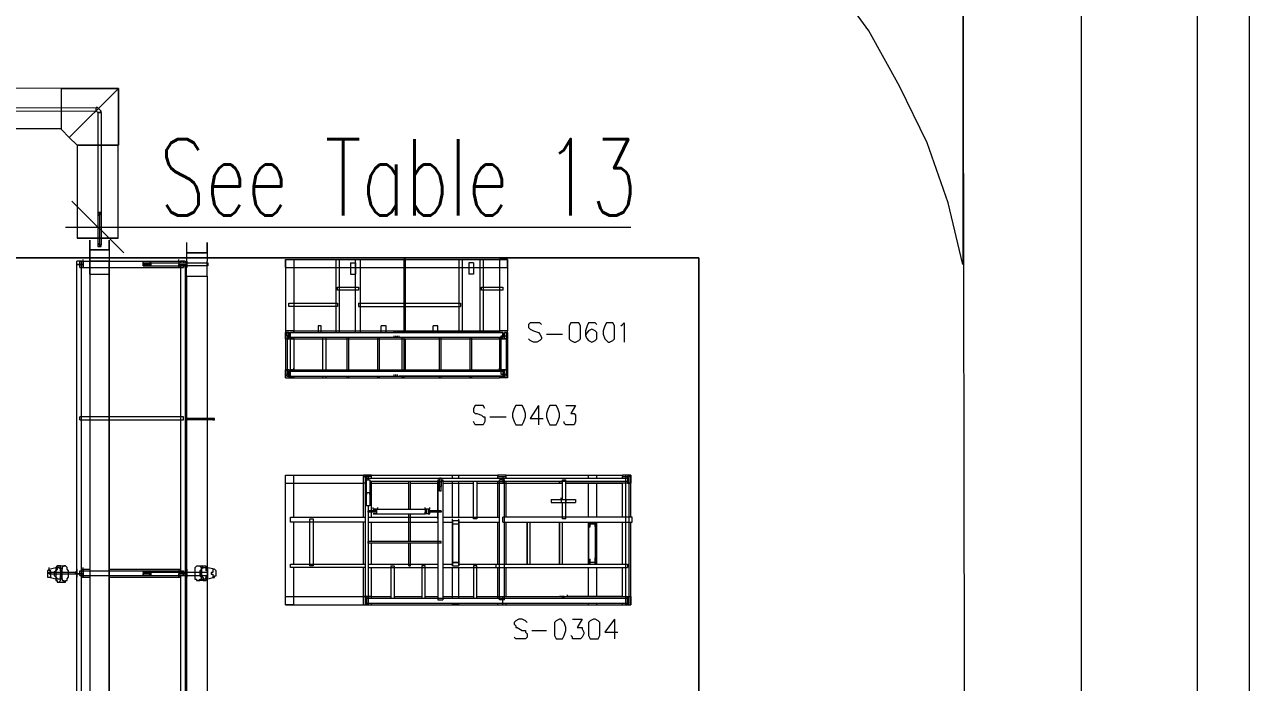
# Model space of a CAD drawing. Header units: inches. Extents: x -1128 to 651, y 96 to 845.
# Drawn here: x -206.63 to -184.14, y 794.22 to 806.29 of the extents above; entities that cross this region are included whole.
import ezdxf
from ezdxf.enums import TextEntityAlignment as Align

# ---------------------------------------------------------------- set-up
doc = ezdxf.new("R2010")
doc.units = ezdxf.units.IN
doc.header["$MEASUREMENT"] = 0
for name, color, linetype in [('Cable Tray', 7, 'Continuous'), ('Cable Trench', 2, 'Continuous'), ('Layer 1', 7, 'Continuous')]:
    doc.layers.add(name, color=color, linetype=linetype)
doc.layers.add('Cables', color=7, linetype='Continuous', lineweight=0)
doc.styles.add('HZTXT', font='txt_qlt.shx', dxfattribs={"width": 0.7, "bigfont": 'hztxt.shx'})

msp = doc.modelspace()

# ---------------------------------------------------------------- linework, layer by layer
at = {"layer": 'Cable Tray', "color": 0, "linetype": 'Continuous', "lineweight": 5}
for p, q in [((-203.656, 802.289), (-203.656, 801.95)), ((-203.656, 802.289), (-203.656, 802.1)), ((-203.277, 802.1), (-203.277, 802.289)), ((-203.277, 802.1), (-203.277, 802.289)), ((-203.277, 802.289), (-203.277, 801.95)), ((-203.277, 802.289), (-203.277, 802.1)), ((-203.277, 802.1), (-203.277, 802.289)), ((-203.277, 802.1), (-203.277, 802.289)), ((-203.656, 802.1), (-203.277, 802.1)), ((-203.656, 802.1), (-203.277, 802.1)), ((-203.277, 802.1), (-203.656, 802.1)), ((-203.656, 802.1), (-203.277, 802.1)), ((-203.656, 802.1), (-203.277, 802.1)), ((-203.656, 801.674), (-203.656, 801.95)), ((-203.277, 801.674), (-203.277, 801.95)), ((-203.277, 801.674), (-203.277, 801.911)), ((-203.656, 801.674), (-203.277, 801.674)), ((-203.656, 801.674), (-203.277, 801.674)), ((-203.656, 801.674), (-203.656, 789.358)), ((-203.656, 801.674), (-203.277, 801.674)), ((-203.277, 801.674), (-203.277, 789.358)), ((-203.277, 801.674), (-203.277, 789.358))]:
    msp.add_line(p, q, dxfattribs=at)
at = {"layer": 'Cable Trench', "color": 0, "lineweight": 13}
for p, q in [((-205.951, 805.119), (-215.488, 805.136)), ((-205.95, 804.379), (-215.908, 804.379)), ((-204.906, 802.37), (-204.906, 804.074))]:
    msp.add_line(p, q, dxfattribs=at)
at = {"layer": 'Cable Trench', "color": 0, "linetype": 'Continuous', "lineweight": 13}
for p, q in [((-204.905, 805.119), (-205.951, 805.119)), ((-205.807, 804.218), (-204.905, 805.119)), ((-204.905, 805.119), (-205.807, 804.218)), ((-204.905, 804.074), (-204.905, 805.119)), ((-205.662, 804.074), (-205.662, 802.37)), ((-204.905, 804.074), (-205.662, 804.074)), ((-205.662, 804.074), (-204.905, 804.074)), ((-205.662, 804.074), (-204.905, 804.074)), ((-205.662, 802.37), (-204.906, 802.37)), ((-204.906, 802.37), (-205.662, 802.37)), ((-204.906, 802.37), (-205.662, 802.37)), ((-205.662, 802.37), (-204.906, 802.37))]:
    msp.add_line(p, q, dxfattribs=at)
msp.add_lwpolyline([(-205.951, 804.362), (-205.807, 804.218), (-205.951, 804.362), (-205.951, 805.119), (-204.905, 805.119), (-204.905, 804.074), (-205.662, 804.074), (-205.807, 804.218)], close=True, dxfattribs=at)
at = {"layer": 'Cables', "color": 0, "linetype": 'Continuous', "lineweight": 0}
msp.add_line((-205.285, 804.679), (-205.226, 804.679), dxfattribs=at)
at = {"layer": 'Cables', "color": 0, "lineweight": 0}
for points in [[(-215.689, 804.696), (-205.315, 804.709)], [(-205.283, 804.679), (-205.283, 802.811)], [(-205.224, 804.679), (-205.224, 802.811)], [(-205.253, 802.841), (-205.283, 802.841), (-205.283, 802.811)], [(-205.283, 802.811), (-205.283, 802.246)], [(-205.283, 802.811), (-205.283, 802.246)], [(-205.283, 802.811), (-205.253, 802.811)], [(-205.253, 802.841), (-205.253, 802.276)], [(-205.253, 802.841), (-205.253, 802.276)], [(-205.224, 802.811), (-205.224, 802.841), (-205.253, 802.841)], [(-205.253, 802.811), (-205.253, 802.246)], [(-205.253, 802.811), (-205.253, 802.246)], [(-205.253, 802.811), (-205.224, 802.811)], [(-205.224, 802.811), (-205.224, 802.246)], [(-205.224, 802.811), (-205.224, 802.246)]]:
    msp.add_lwpolyline(points, dxfattribs=at)
at = {"layer": 'Cables', "color": 0, "linetype": 'Continuous', "lineweight": 0}
msp.add_lwpolyline([(-205.226, 804.679), (-205.226, 804.704), (-205.291, 804.769), (-205.315, 804.769), (-205.291, 804.769), (-205.226, 804.704)], close=True, dxfattribs=at)
msp.add_lwpolyline([(-205.315, 804.709), (-205.285, 804.679), (-205.315, 804.709), (-205.315, 804.769)], dxfattribs=at)
at = {"layer": 'Cables', "color": 0, "lineweight": 0}
for points, knots in [([(-215.7, 804.76), (-215.7, 804.76), (-215.7, 804.76), (-215.7, 804.76), (-215.7, 804.76), (-215.7, 804.76), (-215.7, 804.76), (-215.7, 804.76), (-205.315, 804.769), (-205.315, 804.769)], [0, 0, 0, 0, 1, 1, 1, 2, 2, 2, 3, 3, 3, 3]), ([(-205.285, 804.679), (-205.285, 804.679), (-205.226, 804.679), (-205.226, 804.679), (-205.226, 804.679), (-205.285, 804.679), (-205.285, 804.679)], [0, 0, 0, 0, 1, 1, 1, 2, 2, 2, 2]), ([(-205.285, 804.679), (-205.285, 804.679), (-205.226, 804.679), (-205.226, 804.679), (-205.226, 804.679), (-205.285, 804.679), (-205.285, 804.679)], [0, 0, 0, 0, 1, 1, 1, 2, 2, 2, 2]), ([(-205.224, 802.811), (-205.224, 802.811), (-205.283, 802.811), (-205.283, 802.811), (-205.283, 802.811), (-205.224, 802.811), (-205.224, 802.811)], [0, 0, 0, 0, 1, 1, 1, 2, 2, 2, 2])]:
    msp.add_open_spline(points, degree=3, knots=knots, dxfattribs=at)
at = {"layer": 'Layer 1', "color": 0, "lineweight": 5}
for points in [[(-225.594, 739.708), (-184.14, 739.708), (-184.14, 815.301), (-225.594, 815.301), (-225.594, 739.708)], [(-224.642, 740.66), (-185.092, 740.66), (-185.092, 814.349), (-224.642, 814.349), (-224.642, 740.66)], [(-185.092, 776.018), (-185.092, 814.349)], [(-189.344, 776.018), (-189.403, 812.744), (-187.233, 812.595)], [(-189.403, 812.744), (-189.403, 801.889)], [(-187.233, 812.595), (-187.233, 776.018)], [(-189.403, 801.889), (-189.671, 803.019), (-190.058, 804.12), (-190.563, 805.161), (-191.128, 806.172), (-191.812, 807.123), (-192.585, 807.985), (-193.418, 808.788), (-194.34, 809.502), (-195.321, 810.127), (-196.362, 810.662), (-197.462, 811.078), (-198.592, 811.376), (-199.722, 811.584), (-200.882, 811.673)], [(-185.092, 806.201), (-185.092, 806.261)], [(-185.092, 806.082), (-185.092, 806.142)], [(-185.092, 805.725), (-185.092, 806.023)], [(-185.092, 805.607), (-185.092, 805.666)], [(-185.092, 805.488), (-185.092, 805.547)], [(-185.092, 805.131), (-185.092, 805.428)], [(-185.092, 805.012), (-185.092, 805.071)], [(-185.092, 804.893), (-185.092, 804.952)], [(-185.092, 804.536), (-185.092, 804.833)], [(-185.092, 804.417), (-185.092, 804.476)], [(-185.092, 804.298), (-185.092, 804.358)], [(-185.092, 803.941), (-185.092, 804.239)], [(-205.283, 803.793), (-205.283, 802.811)], [(-185.092, 803.822), (-185.092, 803.882)], [(-185.092, 803.703), (-185.092, 803.763)], [(-185.092, 803.347), (-185.092, 803.644)], [(-185.092, 803.227), (-185.092, 803.287)], [(-185.092, 803.109), (-185.092, 803.168)], [(-185.092, 802.781), (-185.092, 803.079)], [(-204.807, 802.098), (-205.759, 803.049)], [(-205.253, 802.841), (-205.283, 802.841), (-205.283, 802.811)], [(-205.283, 802.811), (-205.283, 802.246)], [(-205.283, 802.811), (-205.283, 802.246)], [(-205.283, 802.811), (-205.253, 802.811), (-205.253, 802.781)], [(-205.253, 802.841), (-205.253, 802.276)], [(-205.253, 802.841), (-205.253, 802.276)], [(-205.224, 802.811), (-205.224, 802.841), (-205.253, 802.841)], [(-205.253, 802.781), (-205.253, 802.811), (-205.224, 802.811)], [(-205.253, 802.781), (-205.253, 802.216)], [(-205.253, 802.781), (-205.253, 802.216)], [(-205.224, 802.811), (-205.224, 802.246)], [(-205.224, 802.811), (-205.224, 802.246)], [(-185.092, 802.663), (-185.092, 802.722)], [(-205.878, 802.573), (-195.5, 802.573)], [(-185.092, 802.544), (-185.092, 802.603)], [(-185.092, 802.187), (-185.092, 802.484)], [(-205.075, 802.335), (-205.075, 802.157), (-205.432, 802.157)], [(-205.432, 802.335), (-205.432, 801.949)], [(-205.075, 802.335), (-205.075, 802.157), (-205.432, 802.157), (-205.432, 802.335)], [(-205.253, 802.276), (-205.253, 802.246), (-205.283, 802.246)], [(-205.283, 802.246), (-205.283, 802.216), (-205.253, 802.216)], [(-205.224, 802.246), (-205.253, 802.246), (-205.253, 802.276)], [(-205.253, 802.216), (-205.224, 802.216), (-205.224, 802.246)], [(-205.075, 802.335), (-205.075, 801.949)], [(-215.453, 802.008), (-194.251, 802.008)], [(-215.453, 802.008), (-194.251, 802.008), (-194.251, 744.318)], [(-194.251, 744.318), (-194.251, 802.008), (-215.453, 802.008)], [(-205.67, 801.83), (-205.67, 801.949)], [(-205.551, 801.889), (-205.67, 801.889), (-205.67, 801.949)], [(-205.67, 748.005), (-205.67, 801.949)], [(-205.581, 748.005), (-205.581, 801.949), (-205.67, 801.949)], [(-205.61, 801.83), (-205.61, 801.949), (-203.796, 801.949), (-203.707, 801.949), (-203.707, 801.919)], [(-205.581, 801.949), (-205.432, 801.949)], [(-205.551, 801.949), (-205.551, 801.978)], [(-205.551, 801.889), (-205.551, 801.83), (-205.551, 801.949), (-205.551, 801.889)], [(-205.075, 801.949), (-203.767, 801.949)], [(-204.45, 801.919), (-204.45, 801.949)], [(-203.796, 801.949), (-203.796, 801.978)], [(-203.796, 801.949), (-203.796, 801.889), (-203.648, 801.889)], [(-203.796, 801.949), (-203.796, 801.83), (-203.796, 801.889)], [(-203.678, 801.949), (-203.767, 801.949), (-203.767, 801.919)], [(-203.678, 801.949), (-203.678, 801.919)], [(-203.648, 801.83), (-203.648, 801.949)], [(-203.648, 801.949), (-203.648, 801.889)], [(-201.834, 801.978), (-201.685, 801.978), (-201.685, 800.67)], [(-201.834, 801.978), (-201.834, 800.67)], [(-201.834, 801.83), (-201.834, 801.978), (-197.76, 801.978)], [(-201.834, 801.83), (-197.76, 801.83), (-197.76, 801.978)], [(-200.912, 801.978), (-200.852, 801.978), (-200.852, 800.64)], [(-200.912, 801.978), (-200.912, 800.64)], [(-200.555, 800.64), (-200.555, 801.978), (-200.466, 801.978)], [(-200.466, 801.978), (-200.466, 800.64)], [(-199.633, 800.64), (-199.633, 801.978), (-199.663, 801.978), (-199.663, 800.64)], [(-198.652, 801.978), (-198.592, 801.978), (-198.592, 800.64)], [(-198.652, 801.978), (-198.652, 800.64)], [(-198.265, 800.64), (-198.265, 801.978), (-198.206, 801.978)], [(-198.206, 801.978), (-198.206, 800.64)], [(-197.76, 801.978), (-197.908, 801.978), (-197.908, 800.67)], [(-197.76, 801.978), (-197.76, 800.67)], [(-194.251, 789.073), (-194.251, 802.008), (-197.73, 802.008)], [(-194.251, 744.318), (-194.251, 802.008)], [(-185.092, 802.068), (-185.092, 802.127)], [(-185.092, 801.949), (-185.092, 802.008)], [(-205.67, 801.83), (-205.67, 801.889), (-205.551, 801.889)], [(-205.67, 801.83), (-205.67, 801.86)], [(-205.61, 801.83), (-203.707, 801.83)], [(-205.581, 801.83), (-205.432, 801.83)], [(-205.551, 801.83), (-205.551, 801.86)], [(-205.075, 801.83), (-203.767, 801.83)], [(-204.45, 801.86), (-203.648, 801.86), (-203.648, 801.919)], [(-204.45, 801.86), (-204.45, 801.919), (-203.648, 801.919)], [(-204.45, 801.86), (-204.45, 801.919), (-204.45, 801.889)], [(-204.332, 801.919), (-204.332, 801.889), (-204.45, 801.889)], [(-204.45, 801.86), (-204.45, 801.889)], [(-204.45, 801.889), (-204.332, 801.889)], [(-204.302, 801.919), (-204.332, 801.919)], [(-204.332, 801.86), (-204.302, 801.86), (-204.302, 801.919)], [(-204.332, 801.889), (-204.332, 801.86)], [(-203.796, 801.889), (-203.648, 801.889), (-203.648, 801.83)], [(-203.796, 801.83), (-203.796, 801.86)], [(-203.767, 801.86), (-203.767, 796.239)], [(-203.707, 801.86), (-203.707, 801.83)], [(-203.678, 801.86), (-203.678, 796.239)], [(-203.648, 801.919), (-203.261, 801.919), (-203.261, 801.86), (-203.648, 801.86)], [(-203.648, 801.83), (-203.648, 801.86)], [(-200.644, 801.919), (-200.644, 801.711), (-200.555, 801.711)], [(-200.644, 801.919), (-200.555, 801.919)], [(-200.555, 801.919), (-200.555, 801.711)], [(-198.384, 801.919), (-198.384, 801.711), (-198.473, 801.711)], [(-198.384, 801.919), (-198.473, 801.919), (-198.473, 801.711)], [(-185.092, 801.592), (-185.092, 801.889)], [(-205.432, 801.711), (-205.075, 801.711)], [(-205.432, 801.711), (-205.432, 789.429)], [(-205.432, 801.711), (-205.432, 775.423)], [(-205.432, 801.711), (-205.075, 801.711)], [(-205.432, 775.423), (-205.075, 775.423), (-205.075, 789.429), (-205.075, 801.711)], [(-205.075, 801.711), (-205.075, 789.429)], [(-185.092, 801.473), (-185.092, 801.532)], [(-200.882, 801.414), (-200.882, 801.473)], [(-200.495, 801.473), (-200.495, 801.414), (-200.882, 801.414)], [(-200.882, 801.473), (-200.495, 801.473)], [(-197.849, 801.414), (-198.236, 801.414), (-198.236, 801.473), (-197.849, 801.473), (-197.849, 801.414)], [(-185.092, 801.354), (-185.092, 801.414)], [(-185.092, 800.997), (-185.092, 801.295)], [(-200.882, 801.176), (-200.882, 801.116), (-201.774, 801.116), (-201.774, 801.176), (-200.882, 801.176)], [(-200.495, 801.176), (-200.495, 801.116), (-198.622, 801.116)], [(-200.495, 801.176), (-198.622, 801.176), (-198.622, 801.116)], [(-185.092, 800.878), (-185.092, 800.938)], [(-201.834, 800.67), (-201.834, 800.64)], [(-201.685, 800.67), (-201.834, 800.67)], [(-201.834, 800.521), (-201.774, 800.521), (-201.774, 800.64), (-201.834, 800.64)], [(-201.834, 800.64), (-201.834, 799.808)], [(-201.834, 800.521), (-201.834, 800.64)], [(-201.804, 800.64), (-201.774, 800.64)], [(-201.804, 800.581), (-201.804, 800.64)], [(-201.774, 800.64), (-201.774, 800.551), (-197.849, 800.551)], [(-201.774, 800.64), (-197.849, 800.64)], [(-201.685, 800.67), (-201.685, 800.64), (-201.744, 800.64)], [(-201.744, 800.521), (-201.744, 800.64)], [(-201.744, 800.64), (-199.841, 800.64)], [(-201.685, 800.64), (-201.685, 800.67)], [(-201.685, 800.67), (-197.908, 800.67)], [(-201.18, 800.759), (-201.239, 800.759), (-201.239, 800.64)], [(-201.18, 800.64), (-201.18, 800.759)], [(-200.079, 800.64), (-200.079, 800.759)], [(-199.99, 800.64), (-199.99, 800.759), (-200.079, 800.759)], [(-199.841, 800.64), (-199.841, 800.67)], [(-199.811, 800.64), (-199.841, 800.64)], [(-199.811, 800.64), (-199.811, 800.67)], [(-199.782, 800.64), (-199.782, 800.67)], [(-199.752, 800.64), (-199.782, 800.64)], [(-199.752, 800.64), (-199.752, 800.67)], [(-197.849, 800.64), (-199.752, 800.64)], [(-199.128, 800.64), (-199.128, 800.759)], [(-199.038, 800.64), (-199.038, 800.759), (-199.128, 800.759)], [(-197.908, 800.64), (-197.908, 800.67)], [(-197.76, 800.67), (-197.908, 800.67)], [(-197.908, 800.67), (-197.908, 800.64)], [(-197.849, 800.521), (-197.849, 800.64), (-197.908, 800.64)], [(-197.849, 800.64), (-197.849, 800.551)], [(-197.76, 800.521), (-197.819, 800.521), (-197.819, 800.64), (-197.76, 800.64), (-197.76, 800.67)], [(-197.789, 800.64), (-197.819, 800.64)], [(-197.789, 800.64), (-197.789, 800.581)], [(-197.76, 800.64), (-197.76, 799.808)], [(-197.76, 800.64), (-197.76, 800.521)], [(-197.135, 800.789), (-197.165, 800.819), (-197.343, 800.819), (-197.373, 800.789), (-197.373, 800.729), (-197.343, 800.7), (-197.284, 800.67), (-197.195, 800.64), (-197.165, 800.611), (-197.135, 800.551), (-197.135, 800.521), (-197.165, 800.492), (-197.224, 800.462), (-197.284, 800.462), (-197.343, 800.492), (-197.373, 800.521)], [(-197.046, 800.611), (-196.749, 800.611)], [(-196.54, 800.819), (-196.6, 800.819), (-196.63, 800.759), (-196.63, 800.521), (-196.6, 800.492), (-196.54, 800.462), (-196.511, 800.462), (-196.451, 800.492), (-196.422, 800.521), (-196.422, 800.759), (-196.451, 800.819), (-196.54, 800.819)], [(-196.124, 800.789), (-196.154, 800.819), (-196.273, 800.819), (-196.302, 800.759), (-196.332, 800.67), (-196.332, 800.581), (-196.302, 800.521), (-196.273, 800.492), (-196.213, 800.462), (-196.154, 800.492), (-196.124, 800.521), (-196.124, 800.64), (-196.154, 800.67), (-196.213, 800.7), (-196.273, 800.67), (-196.302, 800.64), (-196.332, 800.581)], [(-195.916, 800.819), (-195.946, 800.819), (-195.975, 800.759), (-196.005, 800.67), (-196.005, 800.611), (-195.975, 800.521), (-195.946, 800.492), (-195.916, 800.462), (-195.886, 800.462), (-195.827, 800.492), (-195.797, 800.521), (-195.797, 800.759), (-195.827, 800.819), (-195.916, 800.819)], [(-195.678, 800.759), (-195.648, 800.789), (-195.619, 800.819), (-195.619, 800.462)], [(-185.092, 800.759), (-185.092, 800.819)], [(-185.092, 800.403), (-185.092, 800.7)], [(-201.834, 800.521), (-201.685, 800.521)], [(-201.744, 799.867), (-201.744, 800.581), (-201.804, 800.581), (-201.804, 799.867), (-201.744, 799.867)], [(-201.744, 800.551), (-199.841, 800.551)], [(-201.685, 800.521), (-201.744, 800.521)], [(-201.685, 800.521), (-201.685, 800.551)], [(-201.685, 800.551), (-201.685, 799.927)], [(-201.685, 800.521), (-197.908, 800.521)], [(-201.15, 799.927), (-201.15, 800.551)], [(-201.09, 799.927), (-201.09, 800.551)], [(-200.704, 799.927), (-200.704, 800.551)], [(-200.674, 799.927), (-200.674, 800.551)], [(-200.139, 799.927), (-200.139, 800.551)], [(-200.109, 799.927), (-200.109, 800.551)], [(-199.841, 800.551), (-199.841, 800.581)], [(-199.841, 800.551), (-199.811, 800.551)], [(-199.811, 800.551), (-199.811, 800.581)], [(-199.811, 800.551), (-197.879, 800.551)], [(-199.782, 800.551), (-199.811, 800.551)], [(-199.782, 800.551), (-199.782, 800.581)], [(-199.752, 800.551), (-199.752, 800.581)], [(-199.693, 799.927), (-199.693, 800.551)], [(-199.663, 800.551), (-199.663, 799.927)], [(-199.633, 799.957), (-199.633, 800.521)], [(-199.009, 799.927), (-199.009, 800.551)], [(-198.979, 799.927), (-198.979, 800.551)], [(-198.444, 799.927), (-198.444, 800.551)], [(-198.414, 799.927), (-198.414, 800.551)], [(-197.908, 800.551), (-197.908, 799.927)], [(-197.908, 800.521), (-197.908, 800.551)], [(-197.849, 800.521), (-197.908, 800.521)], [(-197.908, 800.521), (-197.76, 800.521)], [(-197.879, 800.581), (-197.789, 800.581)], [(-197.789, 799.867), (-197.879, 799.867), (-197.879, 800.581)], [(-197.789, 800.581), (-197.789, 799.867)], [(-185.092, 800.283), (-185.092, 800.343)], [(-185.092, 800.165), (-185.092, 800.224)], [(-201.834, 799.957), (-201.685, 799.957), (-201.744, 799.957)], [(-201.774, 799.957), (-201.834, 799.957)], [(-201.834, 799.808), (-201.834, 799.957)], [(-201.774, 799.957), (-201.774, 799.808)], [(-201.774, 799.927), (-197.849, 799.927), (-197.849, 799.837)], [(-201.774, 799.837), (-201.774, 799.927)], [(-201.685, 799.808), (-201.744, 799.808), (-201.744, 799.957)], [(-201.744, 799.927), (-199.811, 799.927)], [(-201.685, 799.957), (-201.685, 799.986)], [(-201.685, 799.957), (-197.908, 799.957)], [(-199.841, 799.927), (-199.841, 799.957)], [(-199.811, 799.927), (-199.811, 799.957)], [(-199.752, 799.927), (-199.811, 799.927)], [(-199.811, 799.927), (-199.782, 799.927)], [(-199.782, 799.927), (-199.782, 799.957)], [(-199.752, 799.927), (-199.752, 799.957)], [(-197.879, 799.927), (-199.752, 799.927)], [(-197.908, 799.957), (-197.908, 799.986)], [(-197.908, 799.957), (-197.849, 799.957)], [(-197.849, 799.957), (-197.849, 799.808), (-197.908, 799.808)], [(-197.76, 799.957), (-197.908, 799.957)], [(-197.819, 799.808), (-197.819, 799.957)], [(-197.819, 799.957), (-197.76, 799.957)], [(-197.76, 799.957), (-197.76, 799.808)], [(-185.092, 799.808), (-185.092, 800.105)], [(-201.834, 799.808), (-201.774, 799.808)], [(-201.834, 799.808), (-201.685, 799.808)], [(-201.804, 799.837), (-201.804, 799.867)], [(-201.804, 799.837), (-201.774, 799.837)], [(-201.774, 799.837), (-197.849, 799.837)], [(-201.744, 799.837), (-199.841, 799.837)], [(-201.685, 799.837), (-201.685, 799.808)], [(-201.685, 799.808), (-201.685, 799.837)], [(-201.685, 799.808), (-197.908, 799.808)], [(-201.15, 799.808), (-201.15, 799.837)], [(-201.15, 799.808), (-201.09, 799.808), (-201.09, 799.837)], [(-200.704, 799.808), (-200.704, 799.837)], [(-200.704, 799.808), (-200.674, 799.808), (-200.674, 799.837)], [(-200.109, 799.808), (-200.139, 799.808), (-200.139, 799.837)], [(-200.109, 799.808), (-200.109, 799.837)], [(-199.841, 799.837), (-199.841, 799.867)], [(-199.841, 799.837), (-199.811, 799.837)], [(-199.811, 799.837), (-199.811, 799.867)], [(-199.782, 799.837), (-199.782, 799.867)], [(-199.782, 799.837), (-199.752, 799.837)], [(-197.849, 799.837), (-199.752, 799.837)], [(-199.693, 799.808), (-199.693, 799.837)], [(-199.663, 799.808), (-199.693, 799.808)], [(-199.663, 799.837), (-199.663, 799.808)], [(-199.009, 799.808), (-198.979, 799.808), (-198.979, 799.837)], [(-199.009, 799.808), (-199.009, 799.837)], [(-198.444, 799.808), (-198.444, 799.837)], [(-198.414, 799.808), (-198.444, 799.808)], [(-198.414, 799.808), (-198.414, 799.837)], [(-197.908, 799.837), (-197.908, 799.808)], [(-197.76, 799.808), (-197.908, 799.808)], [(-197.789, 799.837), (-197.819, 799.837)], [(-197.76, 799.808), (-197.819, 799.808)], [(-197.789, 799.867), (-197.789, 799.837)], [(-197.76, 799.808), (-197.76, 799.837)], [(-185.092, 799.689), (-185.092, 799.748)], [(-185.092, 799.57), (-185.092, 799.629)], [(-185.092, 799.213), (-185.092, 799.51)], [(-198.176, 799.243), (-198.206, 799.302), (-198.354, 799.302), (-198.384, 799.243), (-198.384, 799.183), (-198.354, 799.154), (-198.325, 799.154), (-198.236, 799.124), (-198.206, 799.094), (-198.176, 799.094), (-198.176, 799.035), (-198.176, 799.005), (-198.206, 798.945), (-198.354, 798.945), (-198.384, 799.005)], [(-197.581, 799.302), (-197.611, 799.302), (-197.641, 799.243), (-197.67, 799.154), (-197.67, 799.094), (-197.641, 799.005), (-197.611, 798.945), (-197.492, 798.945), (-197.462, 799.005), (-197.433, 799.094), (-197.433, 799.154), (-197.462, 799.243), (-197.492, 799.302), (-197.581, 799.302)], [(-197.195, 799.302), (-197.343, 799.064), (-197.105, 799.064)], [(-197.195, 799.302), (-197.195, 798.945)], [(-196.957, 799.302), (-196.987, 799.302), (-197.016, 799.243), (-197.046, 799.154), (-197.046, 799.094), (-197.016, 799.005), (-196.987, 798.945), (-196.868, 798.945), (-196.838, 799.005), (-196.808, 799.094), (-196.808, 799.154), (-196.838, 799.243), (-196.868, 799.302), (-196.957, 799.302)], [(-196.689, 799.302), (-196.511, 799.302), (-196.6, 799.154), (-196.54, 799.154), (-196.511, 799.124), (-196.511, 799.005), (-196.54, 798.945), (-196.689, 798.945), (-196.719, 798.975), (-196.719, 799.005)], [(-205.61, 799.035), (-205.61, 799.094)], [(-203.707, 799.035), (-203.707, 799.094), (-205.61, 799.094)], [(-205.61, 799.035), (-203.707, 799.035)], [(-203.142, 799.064), (-203.648, 799.064)], [(-203.142, 799.035), (-203.648, 799.035)], [(-203.142, 799.035), (-203.142, 799.064), (-203.172, 799.064), (-203.172, 799.035), (-203.142, 799.035)], [(-198.087, 799.094), (-197.789, 799.094)], [(-185.092, 799.094), (-185.092, 799.154)], [(-185.092, 798.975), (-185.092, 799.035)], [(-185.092, 798.618), (-185.092, 798.916)], [(-185.092, 798.499), (-185.092, 798.559)], [(-185.092, 798.38), (-185.092, 798.44)], [(-185.092, 798.053), (-185.092, 798.351)], [(-201.834, 798.023), (-201.685, 798.023)], [(-201.834, 795.645), (-201.834, 798.023)], [(-201.834, 797.875), (-201.834, 798.023), (-200.406, 798.023)], [(-201.685, 797.25), (-201.685, 798.023)], [(-200.258, 798.023), (-200.406, 798.023)], [(-200.406, 798.023), (-200.406, 797.994)], [(-200.406, 797.25), (-200.406, 797.994)], [(-200.406, 797.994), (-200.347, 797.994)], [(-200.406, 797.875), (-200.406, 797.905)], [(-200.377, 798.023), (-200.377, 795.645)], [(-200.377, 798.023), (-200.317, 798.023)], [(-200.347, 797.994), (-200.347, 797.934)], [(-200.258, 797.994), (-200.347, 797.994), (-200.347, 797.934)], [(-200.347, 797.934), (-200.347, 797.964)], [(-200.347, 797.964), (-195.559, 797.964), (-195.559, 797.905)], [(-200.347, 797.934), (-200.287, 797.934)], [(-200.287, 797.459), (-200.347, 797.459), (-200.347, 797.934)], [(-200.317, 798.023), (-200.317, 797.934)], [(-200.287, 797.934), (-200.287, 797.459)], [(-199.009, 797.905), (-200.287, 797.905)], [(-200.258, 797.994), (-200.258, 798.023)], [(-200.258, 798.023), (-197.938, 798.023)], [(-200.258, 797.964), (-200.258, 797.994)], [(-200.258, 797.756), (-200.258, 797.905)], [(-199.574, 797.399), (-199.574, 797.905)], [(-199.544, 797.399), (-199.544, 797.905)], [(-199.038, 797.934), (-199.009, 797.934)], [(-199.038, 797.934), (-199.038, 795.734), (-198.949, 795.734)], [(-199.038, 797.369), (-199.038, 797.905)], [(-198.979, 797.726), (-198.979, 797.964), (-199.009, 797.964)], [(-198.979, 797.726), (-199.009, 797.726), (-199.009, 797.964)], [(-199.009, 797.905), (-199.009, 797.934)], [(-199.009, 797.905), (-198.979, 797.905), (-198.979, 797.815)], [(-199.009, 797.905), (-198.979, 797.905)], [(-198.979, 797.905), (-198.979, 797.815), (-199.009, 797.815)], [(-198.979, 797.934), (-198.949, 797.934), (-198.949, 795.734)], [(-195.559, 797.905), (-198.979, 797.905)], [(-198.771, 797.964), (-198.771, 798.023)], [(-198.771, 798.023), (-198.652, 798.023)], [(-198.771, 797.25), (-198.771, 797.905)], [(-198.652, 797.964), (-198.652, 798.023)], [(-198.652, 797.25), (-198.652, 797.905)], [(-198.325, 797.905), (-198.325, 797.221), (-198.384, 797.221), (-198.384, 797.905)], [(-197.938, 798.023), (-197.938, 797.994)], [(-197.789, 798.023), (-197.938, 798.023)], [(-197.938, 797.994), (-197.789, 797.994)], [(-197.938, 797.964), (-197.938, 797.994)], [(-197.938, 797.25), (-197.938, 797.905)], [(-197.819, 795.734), (-197.908, 795.734), (-197.908, 797.934)], [(-197.819, 795.734), (-197.819, 797.934), (-197.908, 797.934)], [(-197.849, 797.994), (-197.849, 797.875)], [(-197.849, 797.994), (-197.849, 797.875)], [(-197.789, 797.994), (-197.789, 798.023)], [(-197.789, 798.023), (-195.648, 798.023)], [(-197.789, 797.964), (-197.789, 797.994)], [(-197.789, 797.875), (-197.789, 797.905)], [(-196.808, 797.875), (-196.808, 797.905)], [(-196.749, 797.577), (-196.749, 797.934), (-196.689, 797.934)], [(-196.689, 797.577), (-196.689, 797.934)], [(-196.273, 797.964), (-196.273, 798.023), (-196.124, 798.023)], [(-196.124, 797.964), (-196.124, 798.023)], [(-195.648, 798.023), (-195.648, 797.994), (-195.559, 797.994)], [(-195.5, 798.023), (-195.648, 798.023)], [(-195.648, 797.964), (-195.648, 797.994)], [(-195.529, 795.645), (-195.589, 795.645), (-195.589, 798.023)], [(-195.529, 795.645), (-195.529, 798.023), (-195.589, 798.023)], [(-195.5, 798.023), (-195.5, 797.994), (-195.559, 797.994), (-195.559, 797.875)], [(-195.559, 797.994), (-195.559, 797.875), (-195.5, 797.875)], [(-195.5, 797.25), (-195.5, 797.994)], [(-195.5, 797.994), (-195.5, 797.875)], [(-195.5, 797.875), (-195.5, 797.905)], [(-185.092, 797.934), (-185.092, 797.994)], [(-201.834, 797.875), (-200.406, 797.875)], [(-200.347, 797.875), (-200.406, 797.875)], [(-200.347, 797.875), (-200.406, 797.875)], [(-200.377, 797.756), (-200.377, 797.667)], [(-200.347, 797.756), (-200.377, 797.756)], [(-200.347, 797.696), (-200.347, 797.756)], [(-200.287, 797.696), (-200.347, 797.696), (-200.347, 797.667)], [(-200.287, 797.667), (-200.287, 797.696), (-200.347, 797.696)], [(-200.258, 797.875), (-200.287, 797.875)], [(-200.287, 797.875), (-200.258, 797.875)], [(-200.287, 797.667), (-200.258, 797.667), (-200.258, 797.756)], [(-200.258, 797.756), (-200.287, 797.756)], [(-200.287, 797.756), (-200.287, 797.696)], [(-200.258, 797.875), (-199.574, 797.875)], [(-199.544, 797.875), (-199.038, 797.875)], [(-199.009, 797.815), (-199.009, 797.845)], [(-199.009, 797.815), (-198.979, 797.815)], [(-198.949, 797.875), (-198.384, 797.875)], [(-198.325, 797.875), (-197.938, 797.875)], [(-197.849, 797.875), (-197.938, 797.875)], [(-197.938, 797.875), (-197.789, 797.875)], [(-197.849, 797.875), (-197.789, 797.875)], [(-197.789, 797.875), (-196.749, 797.875)], [(-197.789, 797.875), (-196.808, 797.875)], [(-197.789, 797.25), (-197.789, 797.875)], [(-196.689, 797.875), (-195.648, 797.875)], [(-195.648, 797.875), (-196.659, 797.875)], [(-196.273, 797.25), (-196.273, 797.875)], [(-196.124, 797.25), (-196.124, 797.875)], [(-195.648, 797.25), (-195.648, 797.875)], [(-195.5, 797.875), (-195.648, 797.875)], [(-195.559, 797.875), (-195.648, 797.875)], [(-185.092, 797.815), (-185.092, 797.875)], [(-185.092, 797.459), (-185.092, 797.756)], [(-200.377, 797.667), (-200.347, 797.667)], [(-200.317, 797.459), (-200.317, 795.645)], [(-200.258, 797.369), (-200.258, 797.667)], [(-196.957, 797.577), (-196.511, 797.577), (-196.511, 797.518)], [(-196.957, 797.577), (-196.957, 797.518), (-196.511, 797.518)], [(-196.778, 797.577), (-196.778, 797.607)], [(-196.778, 797.577), (-196.778, 797.518), (-196.689, 797.518), (-196.689, 797.577)], [(-196.778, 797.577), (-196.778, 797.518)], [(-196.778, 797.518), (-196.689, 797.518)], [(-196.689, 797.221), (-196.749, 797.221), (-196.749, 797.518)], [(-196.689, 797.577), (-196.689, 797.607)], [(-196.689, 797.577), (-196.689, 797.518)], [(-196.689, 797.221), (-196.689, 797.518)], [(-201.744, 797.25), (-200.377, 797.25)], [(-200.377, 797.161), (-201.744, 797.161), (-201.744, 797.25)], [(-200.168, 797.369), (-200.317, 797.369)], [(-200.317, 797.34), (-200.317, 797.369)], [(-200.168, 797.34), (-200.317, 797.34)], [(-200.317, 797.25), (-199.038, 797.25)], [(-200.258, 797.25), (-200.258, 797.34)], [(-200.228, 797.399), (-200.228, 797.429)], [(-200.228, 797.399), (-200.168, 797.399), (-200.168, 797.31)], [(-200.139, 797.399), (-200.228, 797.399)], [(-200.228, 797.31), (-200.139, 797.31)], [(-200.168, 797.31), (-200.228, 797.31)], [(-200.168, 797.399), (-200.168, 797.31), (-199.276, 797.31)], [(-200.168, 797.399), (-199.276, 797.399), (-199.276, 797.31)], [(-200.168, 797.399), (-200.168, 797.31), (-200.139, 797.31)], [(-200.168, 797.399), (-200.139, 797.399)], [(-200.139, 797.399), (-200.139, 797.429)], [(-199.574, 796.804), (-199.574, 797.31)], [(-199.544, 796.804), (-199.544, 797.31)], [(-199.276, 797.399), (-199.276, 797.429)], [(-199.217, 797.399), (-199.217, 797.31), (-199.187, 797.31), (-199.276, 797.31)], [(-199.187, 797.399), (-199.276, 797.399)], [(-199.246, 797.31), (-199.246, 797.399), (-199.276, 797.399)], [(-199.246, 797.369), (-199.276, 797.369)], [(-199.246, 797.34), (-199.276, 797.34)], [(-199.276, 797.31), (-199.276, 797.34)], [(-199.246, 797.31), (-199.276, 797.31)], [(-199.217, 797.399), (-199.187, 797.399)], [(-198.979, 797.369), (-199.217, 797.369)], [(-198.979, 797.34), (-199.217, 797.34)], [(-199.187, 797.399), (-199.187, 797.429)], [(-199.187, 797.31), (-199.187, 797.34)], [(-199.038, 797.221), (-199.038, 797.34)], [(-199.038, 797.221), (-199.038, 797.25)], [(-198.979, 797.369), (-198.979, 797.34)], [(-198.949, 797.25), (-197.908, 797.25)], [(-197.849, 797.161), (-197.849, 797.25)], [(-195.47, 797.161), (-195.47, 797.25), (-197.849, 797.25)], [(-185.092, 797.34), (-185.092, 797.399)], [(-185.092, 797.221), (-185.092, 797.28)], [(-201.685, 796.388), (-201.685, 797.161)], [(-201.388, 797.221), (-201.328, 797.221), (-201.328, 796.358), (-201.388, 796.358), (-201.388, 797.221)], [(-200.406, 796.388), (-200.406, 797.161)], [(-200.317, 797.161), (-199.038, 797.161)], [(-200.258, 796.804), (-200.258, 797.161)], [(-198.949, 797.161), (-198.771, 797.161)], [(-198.771, 797.191), (-198.771, 797.221)], [(-198.771, 797.131), (-198.652, 797.131), (-198.652, 797.191)], [(-198.771, 797.131), (-198.771, 797.191), (-198.771, 797.072)], [(-198.771, 797.191), (-198.771, 796.358), (-198.652, 796.358)], [(-198.771, 797.191), (-198.652, 797.191), (-198.652, 796.358)], [(-198.771, 796.388), (-198.771, 797.161)], [(-198.771, 797.131), (-198.652, 797.131), (-198.652, 797.072)], [(-198.771, 797.072), (-198.771, 797.131)], [(-198.771, 797.072), (-198.771, 797.102)], [(-198.652, 797.191), (-198.652, 797.221)], [(-198.652, 797.072), (-198.652, 797.191)], [(-198.652, 796.388), (-198.652, 797.161)], [(-198.652, 797.161), (-197.908, 797.161)], [(-198.652, 797.072), (-198.652, 797.102)], [(-197.938, 796.388), (-197.938, 797.161)], [(-197.849, 797.161), (-195.47, 797.161)], [(-197.789, 796.388), (-197.789, 797.161)], [(-197.343, 796.388), (-197.343, 797.161)], [(-196.749, 796.388), (-196.749, 797.161)], [(-196.273, 796.388), (-196.273, 797.161)], [(-196.273, 797.161), (-196.273, 797.072)], [(-196.273, 797.161), (-196.273, 796.388)], [(-196.273, 797.072), (-196.243, 797.072), (-196.243, 797.131)], [(-196.243, 797.131), (-196.243, 797.161)], [(-196.154, 797.131), (-196.243, 797.131)], [(-196.243, 797.131), (-196.154, 797.131)], [(-196.154, 797.072), (-196.154, 797.161)], [(-196.154, 797.072), (-196.154, 797.161)], [(-196.154, 797.161), (-196.154, 796.388)], [(-196.154, 797.072), (-196.154, 797.102)], [(-196.124, 796.388), (-196.124, 797.161)], [(-195.648, 796.388), (-195.648, 797.161)], [(-195.5, 795.645), (-195.5, 797.161)], [(-185.092, 796.864), (-185.092, 797.161)], [(-200.317, 796.774), (-200.317, 796.804)], [(-198.979, 796.774), (-198.979, 796.804), (-200.317, 796.804)], [(-198.979, 796.774), (-200.317, 796.774)], [(-200.258, 796.388), (-200.258, 796.774)], [(-199.574, 796.358), (-199.574, 796.774)], [(-199.574, 796.358), (-199.544, 796.358), (-199.544, 796.774)], [(-185.092, 796.745), (-185.092, 796.804)], [(-185.092, 796.626), (-185.092, 796.685)], [(-185.092, 796.269), (-185.092, 796.566)], [(-206.175, 796.299), (-206.175, 796.328)], [(-206.175, 796.299), (-206.056, 796.328), (-205.997, 796.328)], [(-205.997, 796.061), (-205.967, 796.091), (-205.967, 796.12), (-205.937, 796.12), (-205.937, 796.299), (-205.967, 796.328), (-205.967, 796.358), (-205.997, 796.358), (-206.027, 796.358), (-206.056, 796.328), (-206.056, 796.269), (-206.086, 796.239), (-206.086, 796.18), (-206.056, 796.15), (-206.056, 796.091), (-206.027, 796.091), (-206.027, 796.061), (-205.997, 796.061)], [(-205.997, 796.328), (-206.027, 796.328), (-206.027, 796.299), (-206.056, 796.269), (-206.056, 796.15), (-206.027, 796.12), (-205.967, 796.12), (-205.967, 796.15), (-205.967, 796.18), (-205.937, 796.21), (-205.937, 796.239), (-205.967, 796.269), (-205.967, 796.299), (-205.997, 796.328)], [(-205.997, 796.358), (-205.878, 796.358)], [(-205.878, 796.358), (-205.908, 796.358), (-205.937, 796.328), (-205.937, 796.299), (-205.967, 796.269), (-205.967, 796.15), (-205.937, 796.12), (-205.937, 796.091), (-205.908, 796.091), (-205.908, 796.061), (-205.878, 796.061), (-205.878, 796.091), (-205.848, 796.091), (-205.848, 796.12), (-205.819, 796.15), (-205.819, 796.21)], [(-205.819, 796.239), (-205.819, 796.269), (-205.848, 796.299), (-205.848, 796.328), (-205.878, 796.358)], [(-205.551, 796.299), (-205.551, 796.328)], [(-203.44, 796.086), (-203.41, 796.086), (-203.41, 796.115), (-203.38, 796.115), (-203.38, 796.145), (-203.38, 796.324), (-203.41, 796.353), (-203.469, 796.353), (-203.499, 796.324), (-203.499, 796.234)], [(-203.321, 796.353), (-203.44, 796.353)], [(-203.321, 796.353), (-203.35, 796.353), (-203.38, 796.324), (-203.38, 796.294), (-203.41, 796.264), (-203.41, 796.175), (-203.38, 796.145), (-203.38, 796.115), (-203.35, 796.115), (-203.35, 796.086), (-203.321, 796.086), (-203.291, 796.086), (-203.291, 796.115), (-203.261, 796.145), (-203.261, 796.324), (-203.291, 796.324), (-203.291, 796.353), (-203.321, 796.353)], [(-203.321, 796.115), (-203.291, 796.145), (-203.291, 796.175), (-203.261, 796.205), (-203.261, 796.264), (-203.291, 796.264), (-203.291, 796.324), (-203.321, 796.324), (-203.35, 796.324), (-203.38, 796.294), (-203.38, 796.175), (-203.35, 796.145), (-203.35, 796.115), (-203.321, 796.115)], [(-203.142, 796.294), (-203.261, 796.324), (-203.321, 796.324)], [(-201.744, 796.388), (-200.377, 796.388)], [(-200.377, 796.328), (-201.744, 796.328), (-201.744, 796.388)], [(-201.685, 795.645), (-201.685, 796.328)], [(-200.406, 795.645), (-200.406, 796.328)], [(-200.317, 796.388), (-199.038, 796.388)], [(-200.317, 796.328), (-199.038, 796.328)], [(-200.258, 795.764), (-200.258, 796.328)], [(-199.901, 796.358), (-199.841, 796.358), (-199.841, 795.764)], [(-199.901, 796.358), (-199.901, 795.764)], [(-199.276, 795.764), (-199.276, 796.358), (-199.336, 796.358), (-199.336, 795.764)], [(-198.949, 796.388), (-198.771, 796.388)], [(-198.949, 796.328), (-197.908, 796.328)], [(-198.771, 796.477), (-198.771, 796.358)], [(-198.771, 796.477), (-198.771, 796.418), (-198.652, 796.418)], [(-198.652, 796.358), (-198.652, 796.418), (-198.771, 796.418), (-198.771, 796.358)], [(-198.771, 796.358), (-198.771, 796.388)], [(-198.771, 795.764), (-198.771, 796.328)], [(-198.652, 796.477), (-198.652, 796.507)], [(-198.652, 796.418), (-198.652, 796.477), (-198.652, 796.358)], [(-198.652, 796.358), (-198.652, 796.388)], [(-198.652, 796.388), (-197.908, 796.388)], [(-198.652, 795.764), (-198.652, 796.328)], [(-198.384, 796.358), (-198.384, 795.764)], [(-198.325, 795.764), (-198.325, 796.358), (-198.384, 796.358)], [(-197.968, 796.388), (-195.559, 796.388), (-195.559, 796.328)], [(-197.968, 796.328), (-197.968, 796.388)], [(-197.968, 796.328), (-195.559, 796.328)], [(-197.938, 795.764), (-197.938, 796.328)], [(-197.819, 796.388), (-196.273, 796.388)], [(-197.819, 796.328), (-195.589, 796.328)], [(-197.789, 795.793), (-197.789, 796.328)], [(-196.273, 796.388), (-196.273, 796.477), (-196.243, 796.477)], [(-196.273, 795.793), (-196.273, 796.328)], [(-196.154, 796.418), (-196.243, 796.418), (-196.243, 796.477)], [(-196.243, 796.388), (-196.243, 796.418)], [(-196.154, 796.388), (-196.154, 796.418), (-196.243, 796.418)], [(-196.154, 796.477), (-196.154, 796.507)], [(-196.154, 796.388), (-196.154, 796.477)], [(-196.154, 796.477), (-196.154, 796.418)], [(-196.154, 796.388), (-195.589, 796.388)], [(-196.124, 795.793), (-196.124, 796.328)], [(-195.648, 795.793), (-195.648, 796.328)], [(-206.175, 796.15), (-206.146, 796.15), (-206.146, 796.18), (-206.146, 796.269), (-206.175, 796.269), (-206.175, 796.299), (-206.205, 796.269), (-206.205, 796.15), (-206.175, 796.15)], [(-206.175, 796.239), (-205.67, 796.239)], [(-206.175, 796.21), (-205.67, 796.21)], [(-206.175, 796.15), (-206.056, 796.12), (-205.997, 796.12)], [(-205.819, 796.21), (-205.819, 796.239)], [(-205.67, 796.239), (-205.699, 796.239), (-205.699, 796.21), (-205.67, 796.21), (-205.67, 796.239)], [(-205.67, 796.239), (-205.699, 796.239), (-205.699, 796.21), (-205.67, 796.21), (-205.67, 796.239)], [(-205.67, 796.299), (-205.67, 796.15)], [(-205.67, 796.299), (-205.67, 796.21)], [(-205.67, 796.239), (-205.67, 796.269)], [(-205.67, 796.21), (-205.67, 796.239)], [(-205.67, 796.239), (-205.67, 796.21)], [(-205.67, 796.21), (-205.551, 796.21)], [(-205.551, 796.21), (-205.67, 796.21)], [(-205.67, 796.15), (-205.67, 796.21)], [(-205.61, 796.269), (-203.707, 796.269)], [(-205.61, 796.18), (-205.61, 796.269)], [(-205.61, 796.18), (-203.707, 796.18)], [(-205.581, 796.299), (-205.432, 796.299)], [(-205.581, 796.15), (-205.432, 796.15)], [(-205.551, 796.15), (-205.551, 796.299)], [(-205.551, 796.299), (-205.551, 796.21)], [(-205.551, 796.21), (-205.551, 796.15)], [(-205.551, 796.15), (-205.551, 796.18)], [(-205.075, 796.299), (-203.767, 796.299)], [(-205.075, 796.15), (-203.767, 796.15)], [(-204.45, 796.239), (-204.45, 796.269)], [(-204.45, 796.239), (-203.678, 796.239), (-203.678, 796.18)], [(-204.45, 796.239), (-204.45, 796.18), (-203.678, 796.18)], [(-204.332, 796.239), (-204.332, 796.21), (-204.45, 796.21)], [(-204.45, 796.239), (-204.45, 796.18)], [(-204.45, 796.239), (-204.45, 796.21), (-204.332, 796.21)], [(-204.45, 796.18), (-204.45, 796.21)], [(-204.302, 796.239), (-204.332, 796.239)], [(-204.332, 796.21), (-204.332, 796.18)], [(-204.332, 796.18), (-204.302, 796.18)], [(-204.302, 796.18), (-204.302, 796.239)], [(-203.796, 796.299), (-203.796, 796.15)], [(-203.796, 796.299), (-203.796, 796.21)], [(-203.796, 796.15), (-203.796, 796.21), (-203.648, 796.21)], [(-203.648, 796.15), (-203.648, 796.21), (-203.796, 796.21)], [(-203.767, 796.18), (-203.767, 790.589)], [(-203.707, 796.269), (-203.707, 796.239)], [(-203.707, 796.18), (-203.707, 796.21)], [(-203.678, 796.18), (-203.261, 796.18), (-203.261, 796.239)], [(-203.678, 796.239), (-203.261, 796.239)], [(-203.678, 796.18), (-203.678, 790.589)], [(-203.648, 796.21), (-203.648, 796.299), (-203.648, 796.15)], [(-203.499, 796.234), (-203.499, 796.205)], [(-203.499, 796.205), (-203.499, 796.115), (-203.469, 796.115), (-203.469, 796.086), (-203.44, 796.086)], [(-203.142, 796.145), (-203.261, 796.115), (-203.321, 796.115)], [(-203.142, 796.294), (-203.172, 796.294), (-203.172, 796.264), (-203.172, 796.234), (-203.201, 796.234), (-203.201, 796.205), (-203.172, 796.205), (-203.172, 796.145), (-203.142, 796.145), (-203.142, 796.175), (-203.112, 796.175), (-203.112, 796.264), (-203.142, 796.294)], [(-203.142, 796.145), (-203.142, 796.175)], [(-185.092, 796.15), (-185.092, 796.21)], [(-205.997, 796.061), (-205.878, 796.061)], [(-203.321, 796.086), (-203.44, 796.086)], [(-185.092, 796.031), (-185.092, 796.091)], [(-185.092, 795.674), (-185.092, 795.972)], [(-201.834, 795.645), (-201.834, 795.793), (-200.406, 795.793)], [(-200.406, 795.793), (-200.406, 795.823)], [(-200.258, 795.793), (-200.406, 795.793), (-200.347, 795.793), (-200.258, 795.793)], [(-200.406, 795.645), (-200.406, 795.674)], [(-200.347, 795.793), (-200.347, 795.645), (-200.258, 795.645)], [(-200.347, 795.645), (-200.347, 795.793)], [(-200.347, 795.674), (-195.559, 795.674), (-195.559, 795.764)], [(-200.347, 795.674), (-200.347, 795.764), (-195.559, 795.764)], [(-200.258, 795.793), (-200.258, 795.823)], [(-200.258, 795.793), (-199.901, 795.793)], [(-200.258, 795.645), (-200.258, 795.674)], [(-199.841, 795.793), (-199.336, 795.793)], [(-199.276, 795.793), (-199.038, 795.793)], [(-198.949, 795.793), (-198.384, 795.793)], [(-198.771, 795.645), (-198.771, 795.674)], [(-198.652, 795.645), (-198.652, 795.674)], [(-198.325, 795.793), (-197.938, 795.793)], [(-197.938, 795.793), (-197.938, 795.823)], [(-197.938, 795.793), (-197.789, 795.793)], [(-197.938, 795.793), (-197.789, 795.793)], [(-197.938, 795.645), (-197.938, 795.674)], [(-197.849, 795.645), (-197.849, 795.793)], [(-197.849, 795.645), (-197.849, 795.793)], [(-197.789, 795.793), (-197.789, 795.823)], [(-197.789, 795.793), (-196.808, 795.793)], [(-197.789, 795.793), (-195.648, 795.793)], [(-197.789, 795.645), (-197.789, 795.674)], [(-197.789, 795.645), (-197.789, 795.674)], [(-196.749, 795.793), (-196.808, 795.793)], [(-196.749, 795.764), (-196.749, 795.793), (-196.808, 795.793)], [(-196.719, 795.793), (-196.749, 795.793)], [(-196.749, 795.793), (-196.749, 795.764)], [(-196.719, 795.764), (-196.719, 795.793), (-196.659, 795.793)], [(-196.719, 795.764), (-196.719, 795.793)], [(-196.719, 795.793), (-196.659, 795.793)], [(-196.659, 795.793), (-196.659, 795.823)], [(-195.648, 795.793), (-196.659, 795.793)], [(-196.273, 795.645), (-196.124, 795.645), (-196.124, 795.674)], [(-196.273, 795.645), (-196.273, 795.674)], [(-195.648, 795.793), (-195.648, 795.823)], [(-195.648, 795.793), (-195.5, 795.793)], [(-195.648, 795.793), (-195.5, 795.793)], [(-195.648, 795.645), (-195.559, 795.645), (-195.559, 795.793)], [(-195.648, 795.645), (-195.648, 795.674)], [(-195.648, 795.645), (-195.648, 795.674)], [(-195.559, 795.793), (-195.559, 795.645), (-195.5, 795.645)], [(-195.5, 795.793), (-195.5, 795.823)], [(-195.5, 795.793), (-195.5, 795.645)], [(-195.5, 795.645), (-195.5, 795.674)], [(-201.685, 795.645), (-201.834, 795.645)], [(-201.834, 795.645), (-200.406, 795.645)], [(-200.406, 795.645), (-200.347, 795.645)], [(-200.406, 795.645), (-200.258, 795.645)], [(-200.317, 795.645), (-200.377, 795.645)], [(-200.258, 795.645), (-197.938, 795.645)], [(-198.652, 795.645), (-198.771, 795.645)], [(-197.938, 795.645), (-197.789, 795.645)], [(-197.938, 795.645), (-197.789, 795.645)], [(-197.789, 795.645), (-195.648, 795.645)], [(-195.648, 795.645), (-195.5, 795.645)], [(-185.092, 795.555), (-185.092, 795.615)], [(-185.092, 795.436), (-185.092, 795.496)], [(-197.403, 795.317), (-197.433, 795.347), (-197.492, 795.377), (-197.551, 795.377), (-197.611, 795.347), (-197.641, 795.317), (-197.641, 795.288), (-197.611, 795.258), (-197.611, 795.228), (-197.581, 795.228), (-197.492, 795.169), (-197.433, 795.169), (-197.433, 795.139), (-197.403, 795.109), (-197.403, 795.05), (-197.433, 795.02), (-197.611, 795.02), (-197.641, 795.05)], [(-196.808, 795.377), (-196.868, 795.347), (-196.897, 795.317), (-196.897, 795.079), (-196.868, 795.02), (-196.749, 795.02), (-196.719, 795.079), (-196.689, 795.169), (-196.689, 795.228), (-196.719, 795.317), (-196.749, 795.347), (-196.778, 795.377), (-196.808, 795.377)], [(-196.57, 795.377), (-196.392, 795.377), (-196.481, 795.228), (-196.392, 795.228), (-196.392, 795.199), (-196.362, 795.139), (-196.362, 795.109), (-196.392, 795.05), (-196.422, 795.02), (-196.57, 795.02), (-196.57, 795.05), (-196.6, 795.079)], [(-196.184, 795.377), (-196.243, 795.347), (-196.273, 795.317), (-196.273, 795.079), (-196.243, 795.02), (-196.094, 795.02), (-196.065, 795.079), (-196.065, 795.317), (-196.094, 795.347), (-196.154, 795.377), (-196.184, 795.377)], [(-195.797, 795.377), (-195.975, 795.139), (-195.738, 795.139)], [(-195.797, 795.377), (-195.797, 795.02)], [(-185.092, 795.079), (-185.092, 795.377)], [(-197.314, 795.169), (-197.046, 795.169)], [(-185.092, 794.961), (-185.092, 795.02)], [(-185.092, 794.842), (-185.092, 794.901)], [(-185.092, 794.485), (-185.092, 794.782)], [(-185.092, 794.366), (-185.092, 794.425)], [(-185.092, 794.247), (-185.092, 794.306)]]:
    msp.add_lwpolyline(points, dxfattribs=at)
for points, knots in [([(-205.224, 802.811), (-205.224, 802.811), (-205.283, 802.811), (-205.283, 802.811), (-205.283, 802.811), (-205.224, 802.811), (-205.224, 802.811)], [0, 0, 0, 0, 1, 1, 1, 2, 2, 2, 2]), ([(-205.075, 802.335), (-205.075, 802.335), (-205.075, 802.157), (-205.075, 802.157), (-205.075, 802.157), (-205.432, 802.157), (-205.432, 802.157), (-205.432, 802.157), (-205.432, 802.335), (-205.432, 802.335), (-205.432, 802.335), (-205.432, 802.157), (-205.432, 802.157)], [0, 0, 0, 0, 1, 1, 1, 2, 2, 2, 3, 3, 3, 4, 4, 4, 4]), ([(-205.432, 802.335), (-205.432, 802.335), (-205.432, 802.157), (-205.432, 802.157), (-205.432, 802.157), (-205.432, 802.335), (-205.432, 802.335)], [0, 0, 0, 0, 1, 1, 1, 2, 2, 2, 2]), ([(-205.075, 802.157), (-205.075, 802.157), (-205.075, 802.335), (-205.075, 802.335), (-205.075, 802.335), (-205.075, 802.157), (-205.075, 802.157), (-205.075, 802.157), (-205.075, 801.949), (-205.075, 801.949), (-205.075, 801.949), (-205.432, 801.949), (-205.432, 801.949), (-205.432, 801.949), (-205.432, 802.157), (-205.432, 802.157)], [0, 0, 0, 0, 1, 1, 1, 2, 2, 2, 3, 3, 3, 4, 4, 4, 5, 5, 5, 5]), ([(-205.432, 802.157), (-205.432, 802.157), (-205.075, 802.157), (-205.075, 802.157), (-205.075, 802.157), (-205.432, 802.157), (-205.432, 802.157)], [0, 0, 0, 0, 1, 1, 1, 2, 2, 2, 2]), ([(-205.432, 801.711), (-205.432, 801.711), (-205.432, 801.949), (-205.432, 801.949), (-205.432, 801.949), (-205.432, 801.711), (-205.432, 801.711), (-205.432, 801.711), (-205.075, 801.711), (-205.075, 801.711), (-205.075, 801.711), (-205.075, 801.949), (-205.075, 801.949), (-205.075, 801.949), (-205.075, 801.711), (-205.075, 801.711)], [0, 0, 0, 0, 1, 1, 1, 2, 2, 2, 3, 3, 3, 4, 4, 4, 5, 5, 5, 5]), ([(-203.648, 799.064), (-203.648, 799.064), (-203.648, 799.035), (-203.648, 799.035), (-203.648, 799.035), (-203.648, 799.064), (-203.648, 799.064)], [0, 0, 0, 0, 1, 1, 1, 2, 2, 2, 2]), ([(-203.648, 799.035), (-203.648, 799.035), (-203.648, 799.064), (-203.648, 799.064), (-203.648, 799.064), (-203.648, 799.035), (-203.648, 799.035)], [0, 0, 0, 0, 1, 1, 1, 2, 2, 2, 2]), ([(-203.648, 799.064), (-203.648, 799.064), (-203.648, 799.035), (-203.648, 799.035), (-203.648, 799.035), (-203.648, 799.064), (-203.648, 799.064)], [0, 0, 0, 0, 1, 1, 1, 2, 2, 2, 2]), ([(-196.749, 797.875), (-196.749, 797.875), (-196.808, 797.875), (-196.808, 797.875), (-196.808, 797.875), (-196.749, 797.875), (-196.749, 797.875)], [0, 0, 0, 0, 1, 1, 1, 2, 2, 2, 2]), ([(-196.689, 797.875), (-196.689, 797.875), (-196.659, 797.875), (-196.659, 797.875), (-196.659, 797.875), (-196.689, 797.875), (-196.689, 797.875)], [0, 0, 0, 0, 1, 1, 1, 2, 2, 2, 2]), ([(-197.403, 796.388), (-197.403, 796.388), (-197.403, 797.161), (-197.403, 797.161), (-197.403, 797.161), (-197.403, 796.388), (-197.403, 796.388)], [0, 0, 0, 0, 1, 1, 1, 2, 2, 2, 2]), ([(-196.808, 797.161), (-196.808, 797.161), (-196.808, 796.388), (-196.808, 796.388), (-196.808, 796.388), (-196.808, 797.161), (-196.808, 797.161)], [0, 0, 0, 0, 1, 1, 1, 2, 2, 2, 2]), ([(-206.175, 796.239), (-206.175, 796.239), (-206.175, 796.21), (-206.175, 796.21), (-206.175, 796.21), (-206.175, 796.239), (-206.175, 796.239)], [0, 0, 0, 0, 1, 1, 1, 2, 2, 2, 2]), ([(-205.67, 796.21), (-205.67, 796.21), (-205.699, 796.21), (-205.699, 796.21), (-205.699, 796.21), (-205.67, 796.21), (-205.67, 796.21)], [0, 0, 0, 0, 1, 1, 1, 2, 2, 2, 2])]:
    msp.add_open_spline(points, degree=3, knots=knots, dxfattribs=at)

# ---------------------------------------------------------------- texts
at = {"color": 0, "lineweight": 9, "style": 'HZTXT', "width": 0.7}
msp.add_text('See Table 13', height=1.40537, dxfattribs=at).set_placement((-199.765, 802.783), align=Align.CENTER)

doc.saveas('drawing.dxf')
